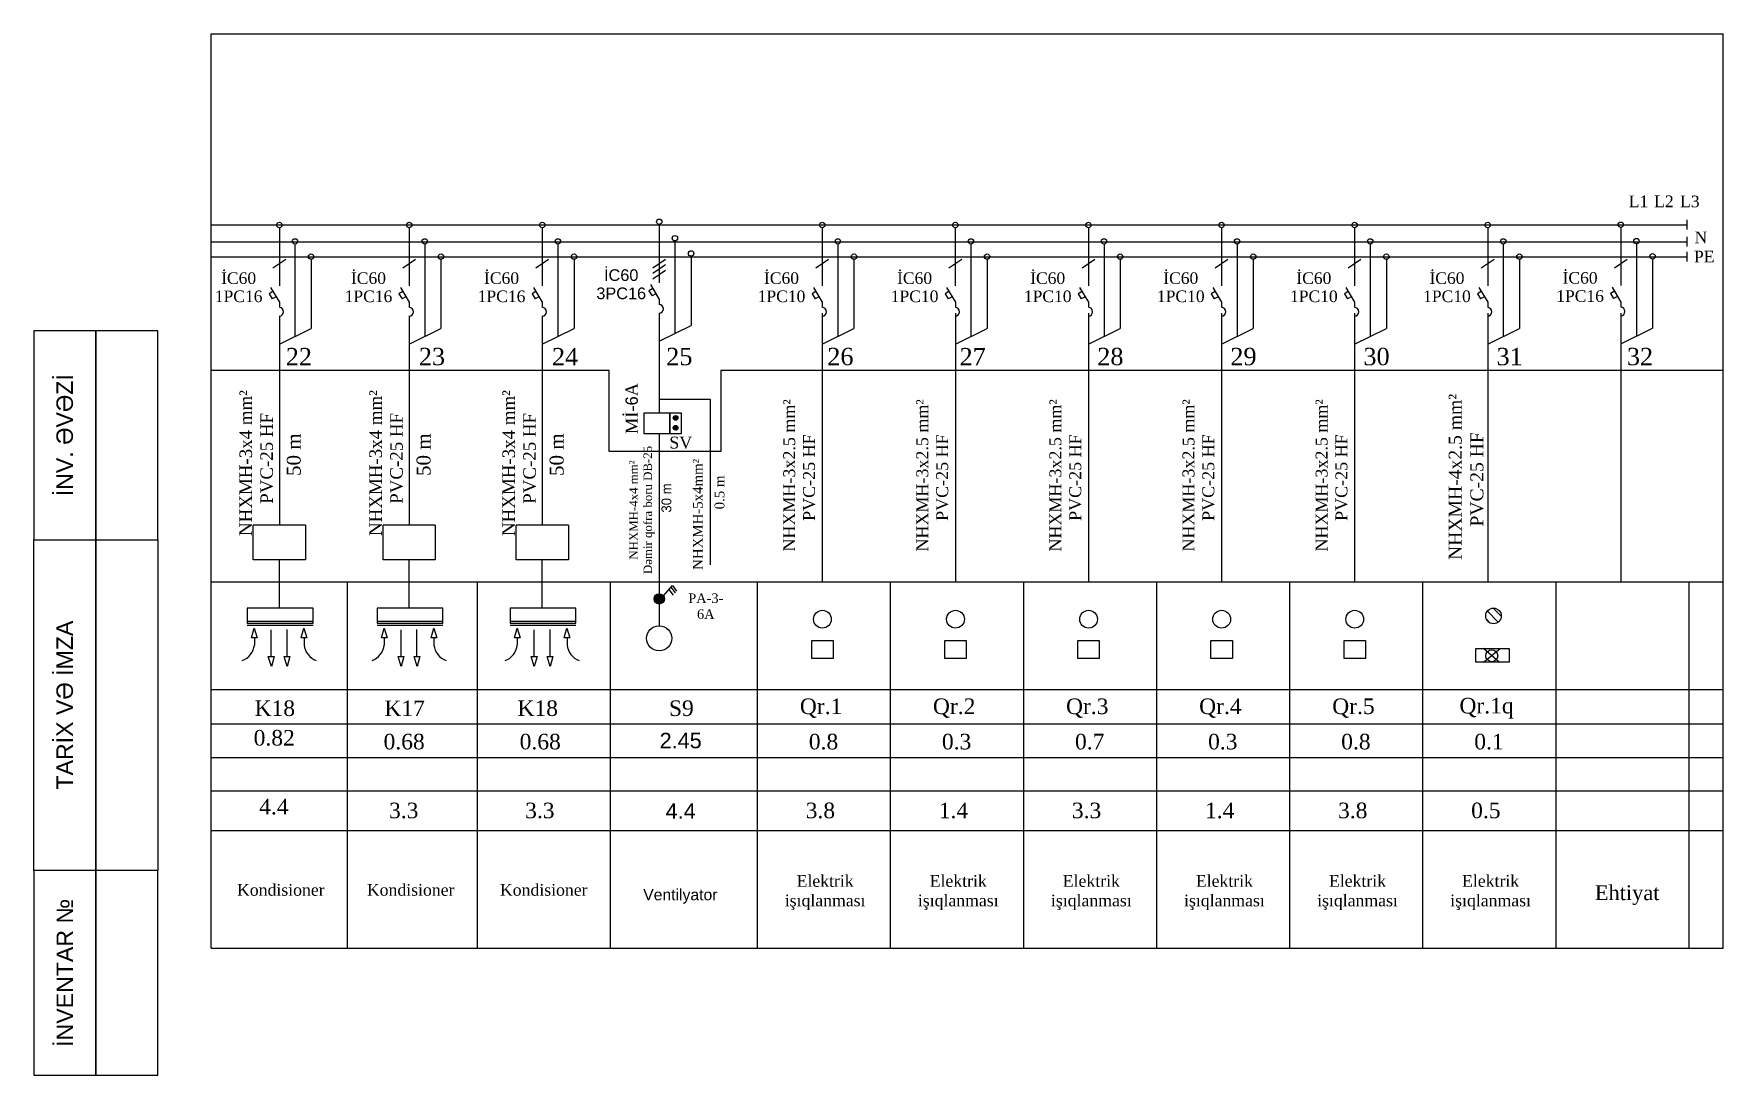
# Model space of a CAD drawing. Header units: millimetres. Extents: x 42452 to 2852333, y -419346 to 834876.
# Drawn here: x 2639331 to 2662205, y 207432 to 221528 of the extents above; entities that cross this region are included whole.
import ezdxf

# ---------------------------------------------------------------- set-up
doc = ezdxf.new("R2010")
doc.units = ezdxf.units.MM
doc.layers.add('A-kanal menfez', color=7, linetype='Continuous', lineweight=13)
doc.layers.add('Stamp Mətn MN', color=7, linetype='Continuous', lineweight=13)
for name, color, linetype in [('Elektrik isiqlandirma_Lightening.ET-XET', 7, 'Continuous'), ('shtamp cedvel MN', 7, 'Continuous'), ('Схема', 7, 'Continuous')]:
    doc.layers.add(name, color=color, linetype=linetype)
doc.styles.add('Arial', font='arial.ttf', dxfattribs={"height": 200})
doc.styles.add('GENERATED_STYLE_3', font='ARIAALB2.TTF')
doc.styles.add('STAMP MƏTN - MN', font='arial.ttf')

# ---------------------------------------------------------------- blocks, each defined once
blk = doc.blocks.new('STAMP - 2 MN')
at = {"layer": 'shtamp cedvel MN'}
blk.add_lwpolyline([(1500, 9000), (750, 9000), (750, 0), (750, 9000), (0, 9000), (0, 6475), (1500, 6475), (1500, 2475), (0, 2475), (0, 0), (1500, 0), (1500, 2475), (0, 2475), (0, 6475), (1500, 6475)], close=True, dxfattribs=at)
at = {"layer": 'Stamp Mətn MN', "char_height": 200, "attachment_point": 5, "rotation": 90, "style": 'STAMP MƏTN - MN'}
for s, insert, width in [('{\\fArial|b0|i0|c238|p34;İNV. }Ə{\\fArial|b0|i0|c238|p34;V}Ə{\\fArial|b0|i0|c238|p34;Zİ}', (375, 7738), 2525), ('{\\fArial|b0|i0|c238|p34;TARİX V}Ə{\\fArial|b0|i0|c238|p34; İMZA}', (375, 4475), 4000), ('{\\fArial|b0|i0|c238|p34;İNVENTAR }№', (375, 1238), 2475)]:
    blk.add_mtext(s, dxfattribs=dict(at, insert=insert, width=width))
blk = doc.blocks.new('Line_167', base_point=(156363518, 84643528))
at = {"layer": 'Elektrik isiqlandirma_Lightening.ET-XET', "linetype": 'Continuous'}
blk.add_line((156363518, 84643483), (156363518, 84642531), dxfattribs=at)
blk.add_circle((156363518, 84643528), 44.2, dxfattribs=at)
blk = doc.blocks.new('Line_168', base_point=(156364038, 84643010))
at = {"layer": 'Elektrik isiqlandirma_Lightening.ET-XET', "linetype": 'Continuous'}
blk.add_line((156364038, 84642966), (156364038, 84641833), dxfattribs=at)
blk.add_circle((156364038, 84643010), 44.2, dxfattribs=at)
blk = doc.blocks.new('Line_169', base_point=(156363773, 84643259))
at = {"layer": 'Elektrik isiqlandirma_Lightening.ET-XET', "linetype": 'Continuous'}
blk.add_line((156363773, 84643215), (156363773, 84642531), dxfattribs=at)
blk.add_circle((156363773, 84643259), 44.2, dxfattribs=at)

msp = doc.modelspace()

# ---------------------------------------------------------------- hatches: boundary and pattern name
at = {"lineweight": 25}
h = msp.add_hatch(dxfattribs=at)
h.set_pattern_fill('ANSI31', color=5, scale=26.85339, angle=90)
h.set_pattern_definition([(135, (2685986.25, 151409.34), (-60.28758, -60.28758), [])])
edge = h.paths.add_edge_path()
edge.add_arc((2659094.65626, 213648.52321), 105.56786, 0, 360)
at = {"layer": 'A-kanal menfez', "lineweight": 25, "transparency": 33554630}
h = msp.add_hatch(dxfattribs=at)
h.set_pattern_fill('ANGLE', scale=0.666091)
h.set_pattern_definition([(0, (3359867.96, 4234500.59), (0, 4.652643712), [3.3837408816, -1.2689028306]), (90, (3359867.96, 4234500.59), (-4.652643712, 3e-16), [3.3837408816, -1.2689028306])])
edge = h.paths.add_edge_path()
edge.add_arc((2648020.86359, 216328.27579), 31.41885, 0, 360)
h = msp.add_hatch(dxfattribs=at)
h.set_pattern_fill('ANGLE', scale=0.666091)
h.set_pattern_definition([(0, (3359867.96, 4234367.372), (0, 4.652643712), [3.3837408816, -1.2689028306]), (90, (3359867.96, 4234367.372), (-4.652643712, 3e-16), [3.3837408816, -1.2689028306])])
edge = h.paths.add_edge_path()
edge.add_arc((2648020.86359, 216195.05764), 31.41885, 0, 360)
at = {"layer": 'Elektrik isiqlandirma_Lightening.ET-XET', "linetype": 'Continuous'}
msp.add_hatch(color=7, dxfattribs=at).paths.add_polyline_path([(2647869.78819, 213879.25845, 1), (2647729.64091, 213879.25845, 1)])

# ---------------------------------------------------------------- linework, layer by layer
for p, q in [((2647123.24065, 216970.70487), (2641733.85273, 216970.70487)), ((2642302.98263, 214409.25847), (2642302.98263, 214878.41224)), ((2643009.32206, 214878.41224), (2642302.98263, 214878.41224)), ((2643009.32206, 214878.41224), (2643009.32206, 214409.25847)), ((2644060.92921, 214409.25847), (2644060.92921, 214878.41224)), ((2644767.26865, 214878.41224), (2644060.92921, 214878.41224)), ((2644767.26865, 214878.41224), (2644767.26865, 214409.25847)), ((2645862.85855, 214409.25847), (2645862.85855, 214878.41224)), ((2646569.19799, 214878.41224), (2645862.85855, 214878.41224)), ((2646569.19799, 214878.41224), (2646569.19799, 214409.25847)), ((2643009.32206, 214409.25847), (2642302.98263, 214409.25847)), ((2644767.26865, 214409.25847), (2644060.92921, 214409.25847)), ((2646569.19799, 214409.25847), (2645862.85855, 214409.25847)), ((2642221.05377, 213578.23924), (2643111.86289, 213578.23924)), ((2642221.05377, 213548.6026), (2643111.86289, 213548.6026)), ((2642221.05377, 213524.20245), (2643111.86289, 213524.20245)), ((2642278.99318, 213350.89161), (2642315.68036, 213484.98255)), ((2642315.68036, 213484.98255), (2642357.07413, 213350.89161)), ((2642545.7852, 213099.61126), (2642545.7852, 213461.77641)), ((2642761.01865, 213099.61126), (2642761.01865, 213464.20014)), ((2642951.57374, 213350.89161), (2642988.26092, 213484.98255)), ((2642988.26092, 213484.98255), (2643029.65468, 213350.89161)), ((2643979.00035, 213578.23924), (2644869.80947, 213578.23924)), ((2643979.00035, 213548.6026), (2644869.80947, 213548.6026)), ((2643979.00035, 213524.20245), (2644869.80947, 213524.20245)), ((2644036.93976, 213350.89161), (2644073.62694, 213484.98255)), ((2644073.62694, 213484.98255), (2644115.02071, 213350.89161)), ((2644303.73178, 213099.61126), (2644303.73178, 213461.77641)), ((2644518.96523, 213099.61126), (2644518.96523, 213464.20014)), ((2644709.52032, 213350.89161), (2644746.2075, 213484.98255)), ((2644746.2075, 213484.98255), (2644787.60127, 213350.89161)), ((2645780.9297, 213578.23924), (2646671.73881, 213578.23924)), ((2645780.9297, 213548.6026), (2646671.73881, 213548.6026)), ((2645780.9297, 213524.20245), (2646671.73881, 213524.20245)), ((2645838.86911, 213350.89161), (2645875.55629, 213484.98255)), ((2645875.55629, 213484.98255), (2645916.95005, 213350.89161)), ((2646105.66113, 213099.61126), (2646105.66113, 213461.77641)), ((2646320.89458, 213099.61126), (2646320.89458, 213464.20014)), ((2646511.44967, 213350.89161), (2646548.13684, 213484.98255)), ((2646548.13684, 213484.98255), (2646589.53061, 213350.89161)), ((2642357.07413, 213350.89161), (2642278.99318, 213350.89161)), ((2642318.03365, 213350.89161), (2642318.03365, 213254.15396)), ((2643029.65468, 213350.89161), (2642951.57374, 213350.89161)), ((2642990.61421, 213350.89161), (2642990.61421, 213254.15396)), ((2644115.02071, 213350.89161), (2644036.93976, 213350.89161)), ((2644075.98024, 213350.89161), (2644075.98024, 213254.15396)), ((2644787.60127, 213350.89161), (2644709.52032, 213350.89161)), ((2644748.56079, 213350.89161), (2644748.56079, 213254.15396)), ((2645916.95005, 213350.89161), (2645838.86911, 213350.89161)), ((2645877.90958, 213350.89161), (2645877.90958, 213254.15396)), ((2646589.53061, 213350.89161), (2646511.44967, 213350.89161)), ((2646550.49014, 213350.89161), (2646550.49014, 213254.15396)), ((2642548.13849, 212965.52033), (2642506.74473, 213099.61126)), ((2642506.74473, 213099.61126), (2642584.82567, 213099.61126)), ((2642584.82567, 213099.61126), (2642548.13849, 212965.52033)), ((2642763.37195, 212965.52033), (2642721.97818, 213099.61126)), ((2642721.97818, 213099.61126), (2642800.05912, 213099.61126)), ((2642800.05912, 213099.61126), (2642763.37195, 212965.52033)), ((2644306.08508, 212965.52033), (2644264.69131, 213099.61126)), ((2644264.69131, 213099.61126), (2644342.77225, 213099.61126)), ((2644342.77225, 213099.61126), (2644306.08508, 212965.52033)), ((2644521.31853, 212965.52033), (2644479.92476, 213099.61126)), ((2644479.92476, 213099.61126), (2644558.00571, 213099.61126)), ((2644558.00571, 213099.61126), (2644521.31853, 212965.52033)), ((2646108.01442, 212965.52033), (2646066.62065, 213099.61126)), ((2646066.62065, 213099.61126), (2646144.7016, 213099.61126)), ((2646144.7016, 213099.61126), (2646108.01442, 212965.52033)), ((2646323.24787, 212965.52033), (2646281.85411, 213099.61126)), ((2646281.85411, 213099.61126), (2646359.93505, 213099.61126)), ((2646359.93505, 213099.61126), (2646323.24787, 212965.52033))]:
    msp.add_line(p, q)
at = {"color": 7}
for p, q in [((2647799.61777, 216581.4247), (2648489.72697, 216581.4247)), ((2648489.72697, 216581.4247), (2648489.72697, 214338.38736))]:
    msp.add_line(p, q, dxfattribs=at)
at = {"color": 7, "linetype": 'Continuous'}
msp.add_line((2649127.8556, 209154.22442), (2649127.8556, 214111.22442), dxfattribs=at)
at = {"color": 5, "lineweight": 25}
for p, q in [((2659171.37446, 213023.87836), (2658958.03028, 213205.69277)), ((2658958.03028, 213023.87836), (2659186.76562, 213205.69277))]:
    msp.add_line(p, q, dxfattribs=at)
msp.add_lwpolyline([(2648634.09992, 216970.70487), (2648634.09992, 215873.46934), (2647123.24065, 215873.46934), (2647123.24065, 216970.70487)])
at = {"color": 7, "lineweight": 25}
for points in [[(2647597.1654, 216397.10837), (2647942.48334, 216397.10837), (2647942.48334, 216115.1612), (2647597.1654, 216115.1612)], [(2647942.48334, 216397.10837), (2648096.73344, 216397.10837), (2648096.73344, 216115.1612), (2647942.48334, 216115.1612)]]:
    msp.add_lwpolyline(points, close=True, dxfattribs=at)
for points in [[(2642221.05377, 213755.64925), (2642221.05377, 213548.6026), (2643111.86289, 213548.6026), (2643111.86289, 213755.64925)], [(2642221.05377, 213755.64925), (2642221.05377, 213548.6026), (2643111.86289, 213548.6026), (2643111.86289, 213755.64925)], [(2643979.00035, 213755.64925), (2643979.00035, 213548.6026), (2644869.80947, 213548.6026), (2644869.80947, 213755.64925)], [(2643979.00035, 213755.64925), (2643979.00035, 213548.6026), (2644869.80947, 213548.6026), (2644869.80947, 213755.64925)], [(2645780.9297, 213755.64925), (2645780.9297, 213548.6026), (2646671.73881, 213548.6026), (2646671.73881, 213755.64925)], [(2645780.9297, 213755.64925), (2645780.9297, 213548.6026), (2646671.73881, 213548.6026), (2646671.73881, 213755.64925)]]:
    msp.add_lwpolyline(points, close=True)
at = {"color": 5, "lineweight": 25}
for points in [[(2649863.33597, 213313.95233), (2650153.33597, 213313.95233), (2650153.33597, 213073.95233), (2649863.33597, 213073.95233)], [(2651665.26531, 213313.95233), (2651955.26531, 213313.95233), (2651955.26531, 213073.95233), (2651665.26531, 213073.95233)], [(2653467.19466, 213313.95233), (2653757.19466, 213313.95233), (2653757.19466, 213073.95233), (2653467.19466, 213073.95233)], [(2655269.124, 213313.95233), (2655559.124, 213313.95233), (2655559.124, 213073.95233), (2655269.124, 213073.95233)], [(2657071.05335, 213313.95233), (2657361.05335, 213313.95233), (2657361.05335, 213073.95233), (2657071.05335, 213073.95233)], [(2659305.97469, 213023.87836), (2658853.17218, 213023.87836), (2658853.17218, 213205.69277), (2659305.97469, 213205.69277)]]:
    msp.add_lwpolyline(points, close=True, dxfattribs=at)
for centre, radius in [((2650008.33597, 213603.95233), 120.29848), ((2651810.26531, 213603.95233), 120.29848), ((2653612.19466, 213603.95233), 120.29848), ((2655414.124, 213603.95233), 120.29848), ((2657216.05335, 213603.95233), 120.29848), ((2659094.65626, 213648.52321), 105.56786), ((2659070.03334, 213110.24244), 80.9215)]:
    msp.add_circle(centre, radius, dxfattribs=at)
at = {"lineweight": 25}
msp.add_circle((2647798.21496, 213345.43921), 169.83882, dxfattribs=at)
at = {"linetype": 'Continuous'}
for centre in [(2642653.07368, 217766.4453), (2644411.02026, 217766.4453), (2646212.9496, 217766.4453), (2650003.16709, 217766.4453), (2651805.09643, 217766.4453), (2653607.02577, 217766.4453), (2655408.95512, 217766.4453), (2657210.88446, 217766.4453), (2659012.81381, 217766.4453), (2660815.02705, 217770.04058)]:
    msp.add_arc(centre, 59.57369, 272.96227837, 87.03772163, dxfattribs=at)
for centre, start, end in [((2642055.62723, 213290.67598), 291.648370604, 352.076411443), ((2643253.02064, 213290.67598), 187.923588611, 248.351629396), ((2643813.57381, 213290.67598), 291.648370604, 352.076411443), ((2645010.96722, 213290.67598), 187.923588611, 248.351629396), ((2645615.50316, 213290.67598), 291.648370604, 352.076411443), ((2646812.89656, 213290.67598), 187.923588611, 248.351629396)]:
    msp.add_arc(centre, 264.93582, start, end)
at = {"layer": 'Elektrik isiqlandirma_Lightening.ET-XET', "linetype": 'Continuous'}
for p, q in [((2641733.85273, 221527.97526), (2662204.59955, 221527.97526)), ((2641733.85273, 209153.34782), (2641733.85273, 221527.97526)), ((2662204.59955, 209153.34782), (2662204.59955, 221527.97526)), ((2641733.85273, 218944.1313), (2661717.1439, 218944.1313)), ((2661717.1439, 218879.45889), (2661717.1439, 219008.80371)), ((2641733.85273, 218714.2722), (2661717.1439, 218714.2722)), ((2661717.1439, 218649.59979), (2661717.1439, 218778.94462)), ((2641733.85273, 218510.53346), (2661717.1439, 218510.53346)), ((2642569.80097, 218358.4916), (2642742.14895, 218475.53519)), ((2644327.74756, 218358.4916), (2644500.09553, 218475.53519)), ((2646129.6769, 218358.4916), (2646302.02488, 218475.53519)), ((2649919.89438, 218358.4916), (2650092.24236, 218475.53519)), ((2651721.82373, 218358.4916), (2651894.1717, 218475.53519)), ((2653523.75307, 218358.4916), (2653696.10105, 218475.53519)), ((2655325.68242, 218358.4916), (2655498.03039, 218475.53519)), ((2657127.61176, 218358.4916), (2657299.95974, 218475.53519)), ((2658929.54111, 218358.4916), (2659101.88908, 218475.53519)), ((2660731.75435, 218362.08688), (2660904.10233, 218479.13047)), ((2661717.1439, 218445.86105), (2661717.1439, 218575.20587)), ((2642569.94818, 218038.54926), (2642517.48322, 218008.98346)), ((2642517.48322, 218008.98346), (2642558.7612, 217939.59821)), ((2642537.25741, 218093.50004), (2642656.15235, 217893.6464)), ((2642867.18521, 218116.42034), (2642867.18521, 217432.30753)), ((2644327.89476, 218038.54926), (2644275.4298, 218008.98346)), ((2644275.4298, 218008.98346), (2644316.70778, 217939.59821)), ((2644295.20399, 218093.50004), (2644414.09893, 217893.6464)), ((2644625.13179, 218116.42034), (2644625.13179, 217432.30753)), ((2646129.82411, 218038.54926), (2646077.35914, 218008.98346)), ((2646077.35914, 218008.98346), (2646118.63713, 217939.59821)), ((2646097.13334, 218093.50004), (2646216.02827, 217893.6464)), ((2646427.06114, 218116.42034), (2646427.06114, 217432.30753)), ((2649920.04159, 218038.54926), (2649867.57662, 218008.98346)), ((2649867.57662, 218008.98346), (2649908.85461, 217939.59821)), ((2649887.35082, 218093.50004), (2650006.24575, 217893.6464)), ((2650217.27862, 218116.42034), (2650217.27862, 217432.30753)), ((2651721.97093, 218038.54926), (2651669.50597, 218008.98346)), ((2651669.50597, 218008.98346), (2651710.78395, 217939.59821)), ((2651689.28016, 218093.50004), (2651808.1751, 217893.6464)), ((2652019.20797, 218116.42034), (2652019.20797, 217432.30753)), ((2653523.90028, 218038.54926), (2653471.43531, 218008.98346)), ((2653471.43531, 218008.98346), (2653512.7133, 217939.59821)), ((2653491.20951, 218093.50004), (2653610.10444, 217893.6464)), ((2653821.13731, 218116.42034), (2653821.13731, 217432.30753)), ((2655325.82962, 218038.54926), (2655273.36466, 218008.98346)), ((2655273.36466, 218008.98346), (2655314.64264, 217939.59821)), ((2655293.13885, 218093.50004), (2655412.03379, 217893.6464)), ((2655623.06666, 218116.42034), (2655623.06666, 217432.30753)), ((2657127.75897, 218038.54926), (2657075.294, 218008.98346)), ((2657075.294, 218008.98346), (2657116.57199, 217939.59821)), ((2657095.0682, 218093.50004), (2657213.96313, 217893.6464)), ((2657424.996, 218116.42034), (2657424.996, 217432.30753)), ((2658929.68831, 218038.54926), (2658877.22335, 218008.98346)), ((2658877.22335, 218008.98346), (2658918.50133, 217939.59821)), ((2658896.99754, 218093.50004), (2659015.89248, 217893.6464)), ((2659226.92535, 218116.42034), (2659226.92535, 217432.30753)), ((2660731.90156, 218042.14454), (2660679.43659, 218012.57874)), ((2660679.43659, 218012.57874), (2660720.71457, 217943.19349)), ((2660699.21078, 218097.09532), (2660818.10572, 217897.24168)), ((2661029.13859, 218120.01562), (2661029.13859, 217435.90281)), ((2642611.22616, 217969.16401), (2642558.7612, 217939.59821)), ((2642656.15235, 217893.6464), (2642656.15235, 217825.93939)), ((2644369.17275, 217969.16401), (2644316.70778, 217939.59821)), ((2644414.09893, 217893.6464), (2644414.09893, 217825.93939)), ((2646171.10209, 217969.16401), (2646118.63713, 217939.59821)), ((2646216.02827, 217893.6464), (2646216.02827, 217825.93939)), ((2649961.31957, 217969.16401), (2649908.85461, 217939.59821)), ((2650006.24575, 217893.6464), (2650006.24575, 217825.93939)), ((2651763.24892, 217969.16401), (2651710.78395, 217939.59821)), ((2651808.1751, 217893.6464), (2651808.1751, 217825.93939)), ((2653565.17826, 217969.16401), (2653512.7133, 217939.59821)), ((2653610.10444, 217893.6464), (2653610.10444, 217825.93939)), ((2655367.10761, 217969.16401), (2655314.64264, 217939.59821)), ((2655412.03379, 217893.6464), (2655412.03379, 217825.93939)), ((2657169.03695, 217969.16401), (2657116.57199, 217939.59821)), ((2657213.96313, 217893.6464), (2657213.96313, 217825.93939)), ((2658970.9663, 217969.16401), (2658918.50133, 217939.59821)), ((2659015.89248, 217893.6464), (2659015.89248, 217825.93939)), ((2660773.17954, 217972.75929), (2660720.71457, 217943.19349)), ((2660818.10572, 217897.24168), (2660818.10572, 217829.53467)), ((2642656.15235, 217710.54649), (2642656.15235, 214878.41224)), ((2642656.15235, 217328.12149), (2643085.80887, 217540.24112)), ((2644414.09893, 217710.54649), (2644414.09893, 214878.41224)), ((2644414.09893, 217328.12149), (2644843.75545, 217540.24112)), ((2646216.02827, 217710.54649), (2646216.02827, 214878.41224)), ((2646216.02827, 217328.12149), (2646645.6848, 217540.24112)), ((2650006.24575, 217745.90245), (2650006.24575, 214111.22442)), ((2650006.24575, 217706.95121), (2650006.24575, 217328.12149)), ((2650006.24575, 217328.12149), (2650435.90228, 217540.24112)), ((2651808.1751, 217745.90245), (2651808.1751, 214111.22442)), ((2651808.1751, 217706.95121), (2651808.1751, 217328.12149)), ((2651808.1751, 217328.12149), (2652237.83162, 217540.24112)), ((2653610.10444, 217745.90245), (2653610.10444, 214111.22442)), ((2653610.10444, 217706.95121), (2653610.10444, 217328.12149)), ((2653610.10444, 217328.12149), (2654039.76097, 217540.24112)), ((2655412.03379, 217745.90245), (2655412.03379, 214111.22442)), ((2655412.03379, 217706.95121), (2655412.03379, 217328.12149)), ((2655412.03379, 217328.12149), (2655841.69031, 217540.24112)), ((2657213.96313, 217745.90245), (2657213.96313, 214111.22442)), ((2657213.96313, 217706.95121), (2657213.96313, 217328.12149)), ((2657213.96313, 217328.12149), (2657643.61966, 217540.24112)), ((2659015.89248, 217745.90245), (2659015.89248, 214111.22442)), ((2659015.89248, 217706.95121), (2659015.89248, 217328.12149)), ((2659015.89248, 217328.12149), (2659445.549, 217540.24112)), ((2660817.78509, 217746.44225), (2660817.78509, 214111.76421)), ((2660818.10572, 217710.54649), (2660818.10572, 217331.71677)), ((2660818.10572, 217331.71677), (2661247.76224, 217543.8364)), ((2662204.59955, 216970.70487), (2648634.09992, 216970.70487)), ((2642656.15235, 213755.64925), (2642656.15235, 214409.25847)), ((2644414.09893, 213755.64925), (2644414.09893, 214409.25847)), ((2646216.02827, 213755.64925), (2646216.02827, 214409.25847)), ((2641733.85273, 214111.22442), (2662204.59955, 214111.22442)), ((2643579.76484, 209153.34782), (2643579.76484, 214111.22442)), ((2645337.71142, 209153.34782), (2645337.71142, 214111.22442)), ((2647139.64077, 209153.34782), (2647139.64077, 214111.22442)), ((2650931.78695, 209153.34782), (2650931.78695, 214111.22442)), ((2652733.71629, 209153.34782), (2652733.71629, 214111.22442)), ((2654535.64564, 209153.34782), (2654535.64564, 214111.22442)), ((2656337.57498, 209153.34782), (2656337.57498, 214111.22442)), ((2658139.50433, 209153.34782), (2658139.50433, 214111.22442)), ((2659941.43367, 209153.34782), (2659941.43367, 214111.22442)), ((2661743.36302, 209153.34782), (2661743.36302, 214111.22442)), ((2641733.85273, 212652.02516), (2662204.59955, 212652.02516)), ((2641733.85273, 212187.21809), (2662204.59955, 212187.21809)), ((2641733.85273, 211734.10741), (2662204.59955, 211734.10741)), ((2641733.85273, 211281.87469), (2662204.59955, 211281.87469)), ((2641733.85273, 210745.14423), (2662204.59955, 210745.14423)), ((2641733.85273, 209153.34782), (2662204.59955, 209153.34782))]:
    msp.add_line(p, q, dxfattribs=at)
at = {"layer": 'Elektrik isiqlandirma_Lightening.ET-XET', "color": 7, "linetype": 'Continuous'}
for p, q in [((2647799.61777, 217746.09918), (2647799.61777, 217023.57248)), ((2647799.61777, 217023.7536), (2647799.61777, 216397.10837)), ((2647799.61777, 216115.1612), (2647799.61777, 213515.27223)), ((2647855.86664, 213921.1781), (2647976.9847, 214060.81739)), ((2647930.68773, 214007.44074), (2647987.53227, 213931.29648)), ((2647955.91316, 214036.52362), (2648012.75771, 213960.37936)), ((2647976.9847, 214060.81739), (2648033.82924, 213984.67313))]:
    msp.add_line(p, q, dxfattribs=at)
at = {"layer": 'Elektrik isiqlandirma_Lightening.ET-XET', "color": 7, "linetype": 'Continuous', "lineweight": 25}
for centre in [(2648020.86359, 216328.27579), (2648020.86359, 216195.05764)]:
    msp.add_circle(centre, 31.41885, dxfattribs=at)
at = {"layer": 'Elektrik isiqlandirma_Lightening.ET-XET', "color": 7, "linetype": 'Continuous'}
msp.add_circle((2647799.71455, 213879.25845), 70.07364, dxfattribs=at)
at = {"layer": 'Схема', "color": 7, "linetype": 'Continuous'}
for p, q in [((2647712.93047, 218362.15157), (2647885.9489, 218479.65048)), ((2647712.93047, 218289.0407), (2647885.9489, 218406.5396)), ((2647712.93047, 218210.7354), (2647885.9489, 218328.23431)), ((2647713.07825, 218078.98718), (2647660.40919, 218049.30636)), ((2647660.40919, 218049.30636), (2647701.84775, 217979.6512)), ((2647680.26031, 218134.15172), (2647799.61776, 217933.52063)), ((2647754.51681, 218009.33201), (2647701.84775, 217979.6512)), ((2648011.47157, 218157.16119), (2648011.47157, 217470.3871)), ((2647799.61776, 217933.52063), (2647799.61776, 217865.55023)), ((2647799.61776, 217365.79576), (2648230.9457, 217578.74056))]:
    msp.add_line(p, q, dxfattribs=at)
msp.add_arc((2647796.52711, 217805.8247), 59.80544, 272.96227829, 87.03772171, dxfattribs=at)

# ---------------------------------------------------------------- block references
at = {"layer": 'Elektrik isiqlandirma_Lightening.ET-XET', "linetype": 'Continuous', "xscale": 0.825991627063095, "yscale": 0.825991627063095, "zscale": 0.825991627063095}
for name, p in [('Line_167', (2642655.97496, 218939.99622)), ('Line_167', (2644413.92154, 218939.99622)), ('Line_167', (2646215.85089, 218939.99622)), ('Line_167', (2650006.06837, 218939.99622)), ('Line_167', (2651807.99772, 218939.99622)), ('Line_167', (2653609.92706, 218939.99622)), ('Line_167', (2655411.85641, 218939.99622)), ('Line_167', (2657213.78575, 218939.99622)), ('Line_167', (2659015.7151, 218939.99622)), ('Line_167', (2660817.92834, 218943.59151)), ('Line_169', (2642867.18521, 218718.1768)), ('Line_169', (2644625.13179, 218718.1768)), ('Line_169', (2646427.06114, 218718.1768)), ('Line_169', (2650217.27862, 218718.1768)), ('Line_169', (2652019.20797, 218718.1768)), ('Line_169', (2653821.13731, 218718.1768)), ('Line_169', (2655623.06666, 218718.1768)), ('Line_169', (2657424.996, 218718.1768)), ('Line_169', (2659226.92535, 218718.1768)), ('Line_169', (2661029.13859, 218721.77208)), ('Line_168', (2643085.80887, 218512.23211)), ('Line_168', (2644843.75545, 218512.23211)), ('Line_168', (2646645.6848, 218512.23211)), ('Line_168', (2650435.90228, 218512.23211)), ('Line_168', (2652237.83162, 218512.23211)), ('Line_168', (2654039.76097, 218512.23211)), ('Line_168', (2655841.69031, 218512.23211)), ('Line_168', (2657643.61966, 218512.23211)), ('Line_168', (2659445.549, 218512.23211)), ('Line_168', (2661247.76224, 218515.82739))]:
    msp.add_blockref(name, p, dxfattribs=at)
at = {"layer": 'shtamp cedvel MN', "xscale": 1.119467079843097, "yscale": 1.119467079843097, "zscale": 1.119467079843097}
msp.add_blockref('STAMP - 2 MN', (2639331.22695, 207431.97345), dxfattribs=at)
at = {"layer": 'Схема', "color": 7, "linetype": 'Continuous', "xscale": 0.8292048313903816, "yscale": 0.8292048313903816, "zscale": 0.8292048313903816}
for name, p in [('Line_167', (2647799.43969, 218983.94088)), ('Line_169', (2648011.47157, 218761.25855)), ('Line_168', (2648230.9457, 218554.51271))]:
    msp.add_blockref(name, p, dxfattribs=at)

# ---------------------------------------------------------------- texts
at = {"layer": 'Elektrik isiqlandirma_Lightening.ET-XET', "linetype": 'Continuous', "attachment_point": 5, "style": 'GENERATED_STYLE_3'}
for s, insert, char_height in [('\\A1;{\\fTimes New Roman|b0|i0|c0|p18;L1}', (2661058.14789, 219259.38509), 158.0256809), ('\\A1;{\\fTimes New Roman|b0|i0|c0|p18;L2}', (2661402.01595, 219260.31297), 158.0256809), ('\\A1;{\\fTimes New Roman|b0|i0|c0|p18;L3}', (2661752.8473, 219258.08807), 158.0256809), ('\\A1;{\\fTimes New Roman|b0|i0|c0|p18;N\\fTimes New Roman|b0|i0|c0|p18; }', (2661902.83531, 218772.25762), 158.0256809), ('\\A1;{\\fTimes New Roman|b0|i0|c0|p18;PE\\fTimes New Roman|b0|i0|c0|p18; }', (2661947.66247, 218513.00283), 158.0256809), ('\\A1;{\\fTimes New Roman|b0|i0|c0|p18;0.82}', (2642586.78637, 211996.72065), 210.7009078), ('\\A1;{\\fTimes New Roman|b0|i0|c204|p18;0.68}', (2644345.27122, 211945.28236), 210.7009078), ('\\A1;{\\fTimes New Roman|b0|i0|c204|p18;0.68}', (2646188.27248, 211945.28236), 210.7009078), ('\\A1;{\\fArial|b0|i0|c0|p34;4\\fArial|b0|i0|c238|p34;.4}', (2648089.51599, 211007.23576), 209.6166974)]:
    msp.add_mtext(s, dxfattribs=dict(at, insert=insert, char_height=char_height))
at = {"layer": 'Elektrik isiqlandirma_Lightening.ET-XET', "linetype": 'Continuous', "char_height": 157.0550408, "width": 831.0558875, "attachment_point": 5, "line_spacing_factor": 0.938829, "style": 'GENERATED_STYLE_3'}
for insert in [(2642104.63322, 218096.45214), (2643862.5798, 218096.45214), (2645664.50915, 218096.45214)]:
    msp.add_mtext('\\A1;{\\fTimes New Roman|b0|i0|c204|p18;İC60\\P1PC16}', dxfattribs=dict(at, insert=insert))
at = {"layer": 'Elektrik isiqlandirma_Lightening.ET-XET', "linetype": 'Continuous', "char_height": 157.0550408, "attachment_point": 5, "line_spacing_factor": 0.938829, "style": 'GENERATED_STYLE_3'}
for s, insert in [('\\A1;{\\fTimes New Roman|b0|i0|c204|p18;İC60\\P1PC10}', (2649454.72663, 218096.45214)), ('\\A1;{\\fTimes New Roman|b0|i0|c204|p18;İC60\\P1PC10}', (2651256.65597, 218096.45214)), ('\\A1;{\\fTimes New Roman|b0|i0|c204|p18;İC60\\P1PC10}', (2653058.58532, 218096.45214)), ('\\A1;{\\fTimes New Roman|b0|i0|c204|p18;İC60\\P1PC10}', (2654860.51466, 218096.45214)), ('\\A1;{\\fTimes New Roman|b0|i0|c204|p18;İC60\\P1PC10}', (2656662.44401, 218096.45214)), ('\\A1;{\\fTimes New Roman|b0|i0|c204|p18;İC60\\P1PC10}', (2658464.37335, 218096.45214)), ('\\A1;{\\fTimes New Roman|b0|i0|c0|p18;İC60\\P1PC1\\fTimes New Roman|b0|i0|c238|p18;6}', (2660266.58659, 218100.04742))]:
    msp.add_mtext(s, dxfattribs=dict(at, insert=insert))
at = {"layer": 'Elektrik isiqlandirma_Lightening.ET-XET', "color": 3, "linetype": 'Continuous', "attachment_point": 5, "style": 'GENERATED_STYLE_3'}
for s, insert, char_height, width in [('\\A1;{\\fTimes New Roman|b0|i0|c204|p18;22}', (2642920.57333, 217158.00182), 235.0916651, 596.7848819), ('\\A1;{\\fTimes New Roman|b0|i0|c204|p18;23}', (2644722.50268, 217158.00182), 235.0916651, 596.7848819), ('\\A1;{\\fTimes New Roman|b0|i0|c204|p18;24}', (2646524.43202, 217158.00182), 235.0916651, 596.7848819), ('\\A1;{\\fTimes New Roman|b0|i0|c204|p18;25}', (2648071.3889, 217158.00182), 235.0916651, 596.7848819), ('\\A1;{\\fTimes New Roman|b0|i0|c204|p18;26}', (2650251.94249, 217158.00182), 235.0916651, 596.7848819), ('\\A1;{\\fTimes New Roman|b0|i0|c204|p18;2\\fTimes New Roman|b0|i0|c0|p18;7}', (2652043.20012, 217158.00182), 235.0916651, 596.7848819), ('\\A1;{\\fTimes New Roman|b0|i0|c204|p18;2\\fTimes New Roman|b0|i0|c0|p18;8}', (2653907.26802, 217158.00182), 235.0916651, 596.7848819), ('\\A1;{\\fTimes New Roman|b0|i0|c204|p18;2\\fTimes New Roman|b0|i0|c0|p18;9}', (2655709.19736, 217158.00182), 235.0916651, 596.7848819), ('\\A1;{\\fTimes New Roman|b0|i0|c0|p18;30}', (2657511.12671, 217158.00182), 235.0916651, 596.7848819), ('\\A1;{\\fTimes New Roman|b0|i0|c0|p18;31}', (2659313.01931, 217158.00182), 235.0916651, 596.7848819), ('\\A1;{\\fTimes New Roman|b0|i0|c0|p18;32}', (2661078.09322, 217158.00182), 235.0916651, 596.7848819), ('\\A1;{\\fTimes New Roman|b0|i0|c204|p18;K\\fTimes New Roman|b0|i0|c0|p18;18}', (2642594.11139, 212398.18768), 210.7009078, 331.3184427), ('\\A1;{\\fTimes New Roman|b0|i0|c204|p18;K\\fTimes New Roman|b0|i0|c0|p18;17}', (2644352.05797, 212398.18768), 210.7009078, 331.3184427), ('\\A1;{\\fTimes New Roman|b0|i0|c204|p18;K1\\fTimes New Roman|b0|i0|c0|p18;8}', (2646153.98732, 212398.18768), 210.7009078, 331.3184427), ('\\A1;{\\fTimes New Roman|b0|i0|c204|p18;S\\fTimes New Roman|b0|i0|c238|p18;9}', (2648098.78724, 212398.18768), 210.7009078, 331.3184427), ('\\A1;{\\fTimes New Roman|b0|i0|c204|p18;Qr.1}', (2649990.56833, 212399.61898), 210.7009078, 1432.5046048), ('\\A1;{\\fTimes New Roman|b0|i0|c204|p18;Qr.2}', (2651792.49768, 212399.61898), 210.7009078, 1432.5046048), ('\\A1;{\\fTimes New Roman|b0|i0|c204|p18;Qr.3}', (2653594.42702, 212399.61898), 210.7009078, 1432.5046048), ('\\A1;{\\fTimes New Roman|b0|i0|c204|p18;Qr.4}', (2655396.35637, 212399.61898), 210.7009078, 1432.5046048), ('\\A1;{\\fTimes New Roman|b0|i0|c204|p18;Qr.5}', (2657198.28571, 212399.61898), 210.7009078, 1432.5046048), ('\\A1;{\\fTimes New Roman|b0|i0|c204|p18;Qr.1q}', (2659000.21505, 212399.61898), 210.7009078, 1432.5046048)]:
    msp.add_mtext(s, dxfattribs=dict(at, insert=insert, char_height=char_height, width=width))
at = {"layer": 'Elektrik isiqlandirma_Lightening.ET-XET', "linetype": 'Continuous', "rotation": 90, "style": 'GENERATED_STYLE_3'}
for s, insert, char_height, attachment_point in [('{\\fTimes New Roman|b0|i0|c238|p18;\\C7; \\fTimes New Roman|b0|i0|c204|p18;\\C0;NHXMH-3х\\fTimes New Roman|b0|i0|c238|p18;4\\C7; mm²\\fTimes New Roman|b0|i0|c204|p18;\\C0;\\P\\fTimes New Roman|b0|i0|c238|p18;\\C7;   PVC-25 \\fTimes New Roman|b0|i0|c204|p18;\\C0;H\\fTimes New Roman|b0|i0|c238|p18;\\C7;F}', (2642116.2531, 215685.4609), 169.41656126, 2), ('{\\fTimes New Roman|b0|i0|c238|p18;\\C7; \\fTimes New Roman|b0|i0|c204|p18;\\C0;NHXMH-3х\\fTimes New Roman|b0|i0|c238|p18;4\\C7; mm²\\fTimes New Roman|b0|i0|c204|p18;\\C0;\\P\\fTimes New Roman|b0|i0|c238|p18;\\C7;   PVC-25 \\fTimes New Roman|b0|i0|c204|p18;\\C0;H\\fTimes New Roman|b0|i0|c238|p18;\\C7;F}', (2643874.19968, 215685.4609), 169.41656126, 2), ('{\\fTimes New Roman|b0|i0|c238|p18;\\C7; \\fTimes New Roman|b0|i0|c204|p18;\\C0;NHXMH-3х\\fTimes New Roman|b0|i0|c238|p18;4\\C7; mm²\\fTimes New Roman|b0|i0|c204|p18;\\C0;\\P\\fTimes New Roman|b0|i0|c238|p18;\\C7;   PVC-25 \\fTimes New Roman|b0|i0|c204|p18;\\C0;H\\fTimes New Roman|b0|i0|c238|p18;\\C7;F}', (2645676.12902, 215685.4609), 169.41656126, 2), ('{\\fTimes New Roman|b0|i0|c238|p18;\\C7; \\fTimes New Roman|b0|i0|c204|p18;\\C0;NHXMH-\\fTimes New Roman|b0|i0|c238|p18;3\\fTimes New Roman|b0|i0|c204|p18;х\\fTimes New Roman|b0|i0|c238|p18;2.5\\C7; mm²\\fTimes New Roman|b0|i0|c204|p18;\\C0;\\P\\fTimes New Roman|b0|i0|c238|p18;\\C7;PVC-25 \\fTimes New Roman|b0|i0|c204|p18;\\C0;H\\fTimes New Roman|b0|i0|c238|p18;\\C7;F }', (2649478.12106, 215520.29726), 161.20779704, 2), ('{\\fTimes New Roman|b0|i0|c238|p18;\\C7; \\fTimes New Roman|b0|i0|c204|p18;\\C0;NHXMH-\\fTimes New Roman|b0|i0|c238|p18;3\\fTimes New Roman|b0|i0|c204|p18;х\\fTimes New Roman|b0|i0|c238|p18;2.5\\C7; mm²\\fTimes New Roman|b0|i0|c204|p18;\\C0;\\P\\fTimes New Roman|b0|i0|c238|p18;\\C7;PVC-25 \\fTimes New Roman|b0|i0|c204|p18;\\C0;H\\fTimes New Roman|b0|i0|c238|p18;\\C7;F }', (2651280.05041, 215520.29726), 161.20779704, 2), ('{\\fTimes New Roman|b0|i0|c238|p18;\\C7; \\fTimes New Roman|b0|i0|c204|p18;\\C0;NHXMH-\\fTimes New Roman|b0|i0|c238|p18;3\\fTimes New Roman|b0|i0|c204|p18;х\\fTimes New Roman|b0|i0|c238|p18;2.5\\C7; mm²\\fTimes New Roman|b0|i0|c204|p18;\\C0;\\P\\fTimes New Roman|b0|i0|c238|p18;\\C7;PVC-25 \\fTimes New Roman|b0|i0|c204|p18;\\C0;H\\fTimes New Roman|b0|i0|c238|p18;\\C7;F }', (2653081.97975, 215520.29726), 161.20779704, 2), ('{\\fTimes New Roman|b0|i0|c238|p18;\\C7; \\fTimes New Roman|b0|i0|c204|p18;\\C0;NHXMH-\\fTimes New Roman|b0|i0|c238|p18;3\\fTimes New Roman|b0|i0|c204|p18;х\\fTimes New Roman|b0|i0|c238|p18;2.5\\C7; mm²\\fTimes New Roman|b0|i0|c204|p18;\\C0;\\P\\fTimes New Roman|b0|i0|c238|p18;\\C7;PVC-25 \\fTimes New Roman|b0|i0|c204|p18;\\C0;H\\fTimes New Roman|b0|i0|c238|p18;\\C7;F }', (2654883.9091, 215520.29726), 161.20779704, 2), ('{\\fTimes New Roman|b0|i0|c238|p18;\\C7; \\fTimes New Roman|b0|i0|c204|p18;\\C0;NHXMH-\\fTimes New Roman|b0|i0|c238|p18;3\\fTimes New Roman|b0|i0|c204|p18;х\\fTimes New Roman|b0|i0|c238|p18;2.5\\C7; mm²\\fTimes New Roman|b0|i0|c204|p18;\\C0;\\P\\fTimes New Roman|b0|i0|c238|p18;\\C7;PVC-25 \\fTimes New Roman|b0|i0|c204|p18;\\C0;H\\fTimes New Roman|b0|i0|c238|p18;\\C7;F }', (2656685.83844, 215520.29726), 161.20779704, 2), ('\\A1;{\\fTimes New Roman|b0|i0|c204|p18;50 m}', (2642851.86001, 215541.47679), 189.0809287, 4), ('\\A1;{\\fTimes New Roman|b0|i0|c204|p18;50 m}', (2644609.80659, 215541.47679), 189.0809287, 4), ('\\A1;{\\fTimes New Roman|b0|i0|c204|p18;50 m}', (2646411.73594, 215541.47679), 189.0809287, 4), ('{\\fTimes New Roman|b0|i0|c238|p18;\\C7; \\fTimes New Roman|b0|i0|c204|p18;\\C0;NHXMH\\fTimes New Roman|b0|i0|c0|p18;-4\\fTimes New Roman|b0|i0|c204|p18;х\\fTimes New Roman|b0|i0|c0|p18;4\\fTimes New Roman|b0|i0|c238|p18;\\C7; mm²\\fTimes New Roman|b0|i0|c204|p18;\\C0;\\P\\fArial|b0|i0|c204|p34;\\C7; \\fTimes New Roman|b0|i0|c238|p18;Dəmir qofra boru DB-25 }', (2647394.21695, 215060.24197), 115.24562028, 2), ('{\\fTimes New Roman|b0|i0|c238|p18;\\C7; \\fTimes New Roman|b0|i0|c204|p18;\\H0.71207x;\\C0;NHXMH-\\fTimes New Roman|b0|i0|c0|p18;5\\fTimes New Roman|b0|i0|c204|p18;х\\fTimes New Roman|b0|i0|c0|p18;4\\fTimes New Roman|b0|i0|c238|p18;\\C7;mm²}', (2648254.55694, 214987.4167), 187.0847907, 2), ('\\A1;30 m', (2647897.37529, 215046.92999), 133.218145, 4)]:
    msp.add_mtext(s, dxfattribs=dict(at, insert=insert, char_height=char_height, attachment_point=attachment_point))
at = {"layer": 'Elektrik isiqlandirma_Lightening.ET-XET', "insert": (2647427.0036, 216108.51628), "char_height": 165.8512761, "attachment_point": 4, "rotation": 90, "line_spacing_factor": 0.9227, "style": 'GENERATED_STYLE_3'}
msp.add_mtext('\\A1;{\\fTimes New Roman|b0|i0|c238|p18;Mİ-}6{\\fTimes New Roman|b0|i0|c238|p18;A}', dxfattribs=at)
at = {"layer": 'Elektrik isiqlandirma_Lightening.ET-XET', "linetype": 'Continuous', "insert": (2658487.76779, 215496.82205), "char_height": 175.89396014, "width": 2445.9899634, "attachment_point": 2, "rotation": 90, "style": 'GENERATED_STYLE_3'}
msp.add_mtext('{\\fTimes New Roman|b0|i0|c238|p18;\\C7; \\fTimes New Roman|b0|i0|c204|p18;\\C0;NHXMH-\\fTimes New Roman|b0|i0|c0|p18;4\\fTimes New Roman|b0|i0|c204|p18;х\\fTimes New Roman|b0|i0|c238|p18;2.5\\C7; mm²\\fTimes New Roman|b0|i0|c204|p18;\\C0;\\P\\fTimes New Roman|b0|i0|c238|p18;\\C7;PVC-25 \\fTimes New Roman|b0|i0|c204|p18;\\C0;H\\fTimes New Roman|b0|i0|c238|p18;\\C7;F }', dxfattribs=at)
at = {"layer": 'Elektrik isiqlandirma_Lightening.ET-XET', "insert": (2647935.33794, 215993.16724), "char_height": 161.207797, "attachment_point": 4, "line_spacing_factor": 0.9227, "style": 'GENERATED_STYLE_3'}
msp.add_mtext('\\A1;{\\fTimes New Roman|b0|i0|c238|p18;SV}', dxfattribs=at)
at = {"layer": 'Elektrik isiqlandirma_Lightening.ET-XET', "color": 7, "linetype": 'Continuous', "insert": (2648616.28421, 215091.06988), "char_height": 133.2181449, "attachment_point": 4, "rotation": 90, "style": 'GENERATED_STYLE_3'}
msp.add_mtext('\\A1;{\\fTimes New Roman|b0|i0|c238|p18;0.5\\fTimes New Roman|b0|i0|c0|p18; m}', dxfattribs=at)
at = {"layer": 'Elektrik isiqlandirma_Lightening.ET-XET', "linetype": 'Continuous', "attachment_point": 5, "style": 'GENERATED_STYLE_3'}
for s, insert, char_height, width in [('\\A1;{\\fTimes New Roman|b0|i0|c204|p18;PA-\\fTimes New Roman|b0|i0|c238|p18;3\\fTimes New Roman|b0|i0|c204|p18;-\\fTimes New Roman|b0|i0|c238|p18;\\P\\fTimes New Roman|b0|i0|c204|p18;6A}', (2648429.63325, 213780.07548), 128.96623763, 689.6156185), ('\\A1;{\\fArial|b0|i0|c238|p34;2.45}', (2648089.51599, 211960.80502), 209.6166974, 828.9640337), ('\\A1;{\\fTimes New Roman|b0|i0|c204|p18;0.8}', (2650023.49761, 211945.22363), 210.7009078, 561.3329007), ('\\A1;{\\fTimes New Roman|b0|i0|c204|p18;0.3}', (2651825.42695, 211945.22363), 210.7009078, 561.3329007), ('\\A1;{\\fTimes New Roman|b0|i0|c204|p18;0.7}', (2653627.3563, 211945.22363), 210.7009078, 561.3329007), ('\\A1;{\\fTimes New Roman|b0|i0|c204|p18;0.3}', (2655429.28564, 211945.22363), 210.7009078, 561.3329007), ('\\A1;{\\fTimes New Roman|b0|i0|c204|p18;0.8}', (2657231.21499, 211945.22363), 210.7009078, 561.3329007), ('\\A1;{\\fTimes New Roman|b0|i0|c204|p18;0.1}', (2659033.14433, 211945.22363), 210.7009078, 561.3329007), ('\\A1;{\\fTimes New Roman|b0|i0|c204|p18;4.\\fTimes New Roman|b0|i0|c0|p18;4}', (2642581.40389, 211065.09734), 210.7009078, 712.0063638), ('\\A1;{\\fTimes New Roman|b0|i0|c204|p18;3.3}', (2644339.88873, 211013.65904), 210.7009078, 712.0063638), ('\\A1;{\\fTimes New Roman|b0|i0|c204|p18;3.3}', (2646182.89, 211013.65904), 210.7009078, 712.0063638), ('\\A1;{\\fTimes New Roman|b0|i0|c204|p18;3.8}', (2649981.24519, 211013.60032), 210.7009078, 834.9303153), ('\\A1;{\\fTimes New Roman|b0|i0|c204|p18;1.4}', (2651783.17453, 211013.60032), 210.7009078, 834.9303153), ('\\A1;{\\fTimes New Roman|b0|i0|c204|p18;3.3}', (2653585.10388, 211013.60032), 210.7009078, 834.9303153), ('\\A1;{\\fTimes New Roman|b0|i0|c204|p18;1.4}', (2655387.03322, 211013.60032), 210.7009078, 834.9303153), ('\\A1;{\\fTimes New Roman|b0|i0|c204|p18;3.8}', (2657188.96257, 211013.60032), 210.7009078, 834.9303153), ('\\A1;{\\fTimes New Roman|b0|i0|c204|p18;0.5}', (2658990.89191, 211013.60032), 210.7009078, 834.9303153)]:
    msp.add_mtext(s, dxfattribs=dict(at, insert=insert, char_height=char_height, width=width))
at = {"layer": 'Elektrik isiqlandirma_Lightening.ET-XET', "color": 7, "linetype": 'Continuous', "attachment_point": 5}
for s, insert, char_height, width, style in [('\\A1;{\\fTimes New Roman|b0|i0|c204|p18;Kondisioner}', (2642675.82507, 209939.53165), 158.8918572, 10493.8101362, 'GENERATED_STYLE_3'), ('\\A1;{\\fTimes New Roman|b0|i0|c204|p18;Kondisioner}', (2644433.77165, 209939.53165), 158.8918572, 10493.8101362, 'GENERATED_STYLE_3'), ('\\A1;{\\fTimes New Roman|b0|i0|c204|p18;Kondisioner}', (2646235.70099, 209939.53165), 158.8918572, 10493.8101362, 'GENERATED_STYLE_3'), ('\\A1;{\\fTimes New Roman|b0|i0|c0|p18;Elektrik \\fTimes New Roman|b0|i0|c238|p18;\\P\\fTimes New Roman|b0|i0|c0|p18;i\\fTimes New Roman|b0|i0|c238|p18;şıqlanması}', (2650045.59611, 209903.60146), 158.8918572, 10493.8101362, 'GENERATED_STYLE_3'), ('\\A1;{\\fTimes New Roman|b0|i0|c0|p18;Elektrik \\fTimes New Roman|b0|i0|c238|p18;\\P\\fTimes New Roman|b0|i0|c0|p18;i\\fTimes New Roman|b0|i0|c238|p18;şıqlanması}', (2651847.52545, 209903.60146), 158.8918572, 10493.8101362, 'GENERATED_STYLE_3'), ('\\A1;{\\fTimes New Roman|b0|i0|c0|p18;Elektrik \\fTimes New Roman|b0|i0|c238|p18;\\P\\fTimes New Roman|b0|i0|c0|p18;i\\fTimes New Roman|b0|i0|c238|p18;şıqlanması}', (2653649.4548, 209903.60146), 158.8918572, 10493.8101362, 'GENERATED_STYLE_3'), ('\\A1;{\\fTimes New Roman|b0|i0|c0|p18;Elektrik \\fTimes New Roman|b0|i0|c238|p18;\\P\\fTimes New Roman|b0|i0|c0|p18;i\\fTimes New Roman|b0|i0|c238|p18;şıqlanması}', (2655451.38414, 209903.60146), 158.8918572, 10493.8101362, 'GENERATED_STYLE_3'), ('\\A1;{\\fTimes New Roman|b0|i0|c0|p18;Elektrik \\fTimes New Roman|b0|i0|c238|p18;\\P\\fTimes New Roman|b0|i0|c0|p18;i\\fTimes New Roman|b0|i0|c238|p18;şıqlanması}', (2657253.31349, 209903.60146), 158.8918572, 10493.8101362, 'GENERATED_STYLE_3'), ('\\A1;{\\fTimes New Roman|b0|i0|c0|p18;Elektrik \\fTimes New Roman|b0|i0|c238|p18;\\P\\fTimes New Roman|b0|i0|c0|p18;i\\fTimes New Roman|b0|i0|c238|p18;şıqlanması}', (2659055.24283, 209903.60146), 158.8918572, 10493.8101362, 'GENERATED_STYLE_3'), ('\\A1;{\\H0.87646x;Ventilyator}', (2648085.19187, 209852.60901), 173.9045982, 2164.4264658, 'Arial')]:
    msp.add_mtext(s, dxfattribs=dict(at, insert=insert, char_height=char_height, width=width, style=style))
at = {"layer": 'Elektrik isiqlandirma_Lightening.ET-XET', "color": 7, "linetype": 'Continuous', "insert": (2660904.2158, 209869.17378), "char_height": 200.3717889, "attachment_point": 5, "style": 'GENERATED_STYLE_3'}
msp.add_mtext('\\A1;{\\fTimes New Roman|b0|i0|c0|p18;Ehtiyat}', dxfattribs=at)
at = {"layer": 'Схема', "color": 7, "linetype": 'Continuous', "insert": (2647284.60454, 218137.1153), "char_height": 157.6660033, "attachment_point": 5, "line_spacing_factor": 0.938829, "style": 'Arial'}
msp.add_mtext('\\A1;İC60\\P3PC1{\\fArial|b0|i0|c238|p34;6}', dxfattribs=at)

doc.saveas('drawing.dxf')
